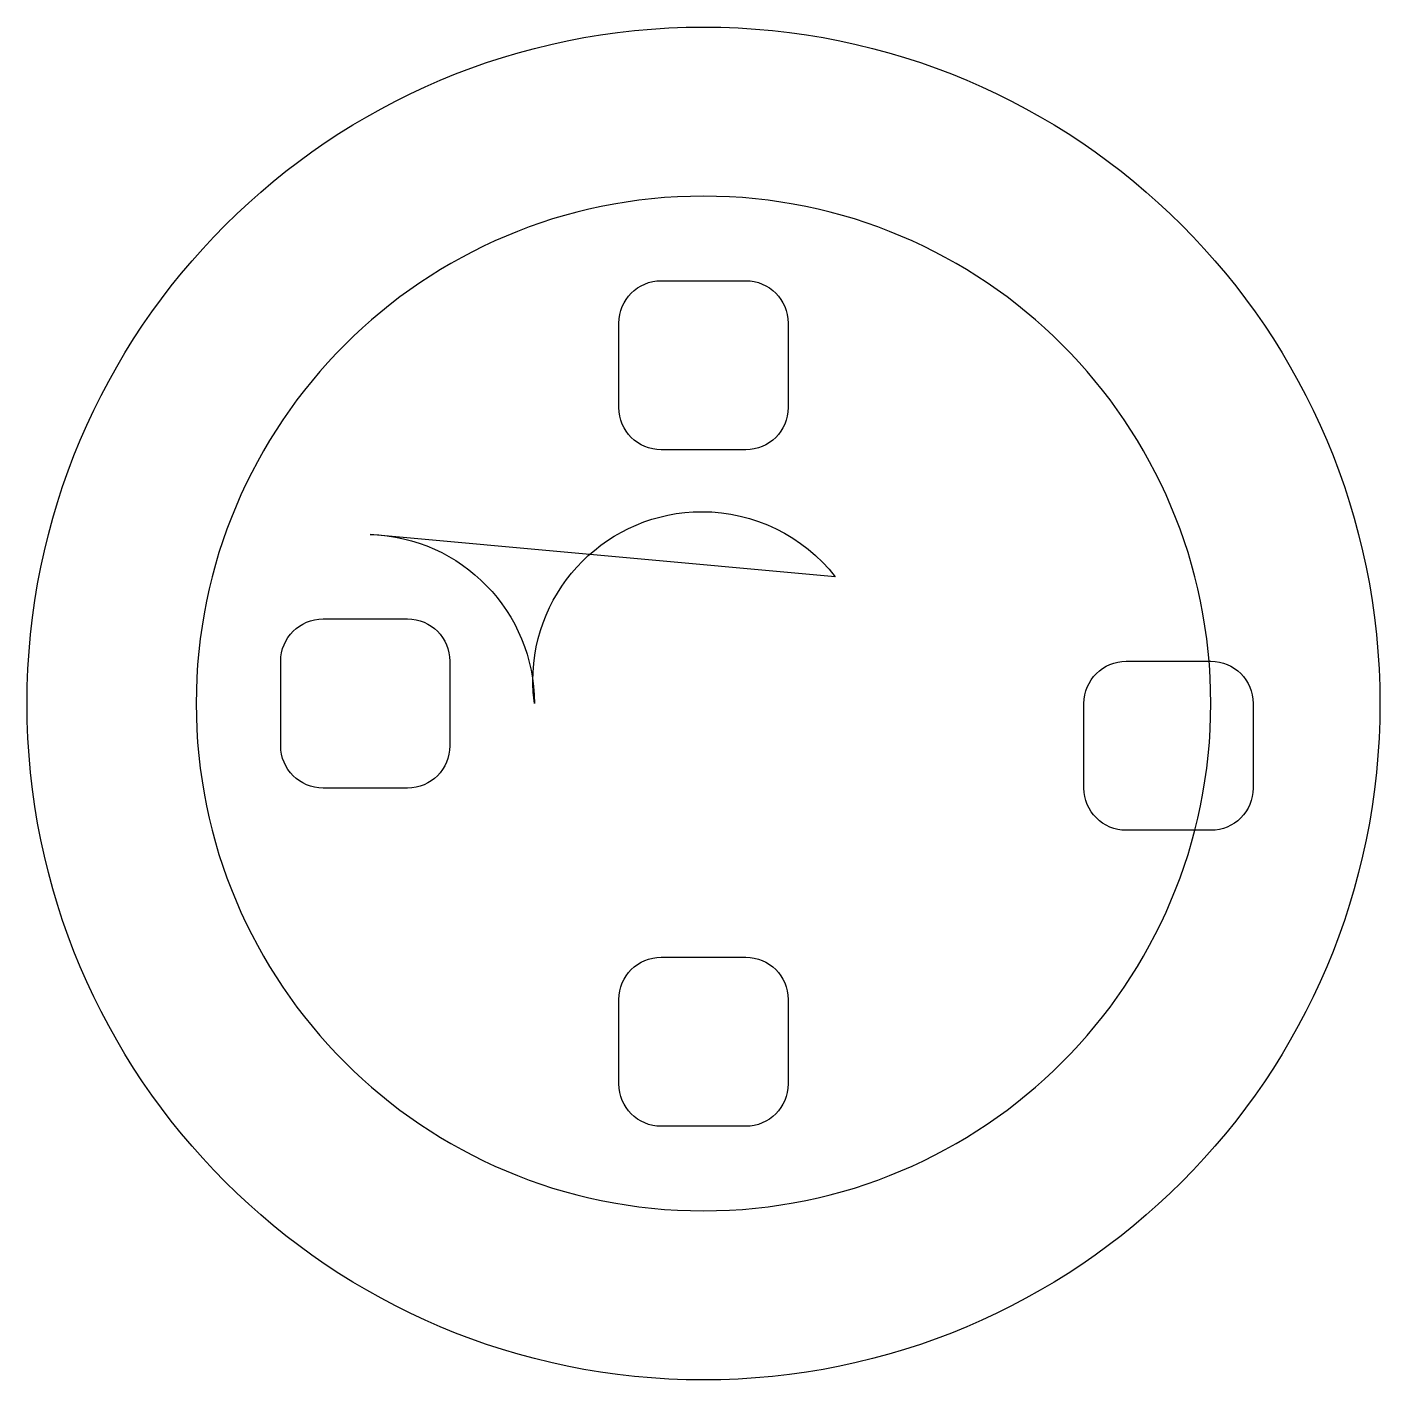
# Model space of a CAD drawing. Header units: centimetres. Extents: x -10.1 to 10.1, y -10.1 to 10.1.
import ezdxf

# ---------------------------------------------------------------- set-up
doc = ezdxf.new("R2010")
doc.units = ezdxf.units.CM
doc.header["$MEASUREMENT"] = 0
doc.layers.add('Layer 1', color=7, linetype='Continuous')

msp = doc.modelspace()

# ---------------------------------------------------------------- linework, layer by layer
at = {"layer": 'Layer 1'}
for points, knots in [([(0, 10.12031), (-5.58936, 10.12031), (-10.12031, 5.58936), (-10.12031, 0), (-10.12031, 0), (-10.12031, -5.58936), (-5.58936, -10.12031), (0, -10.12031), (0, -10.12031), (5.58936, -10.12031), (10.12031, -5.58936), (10.12031, 0), (10.12031, 0), (10.12031, 5.58936), (5.58936, 10.12031), (0, 10.12031)], [0, 0, 0, 0, 0.2, 0.2, 0.2, 0.2, 0.4, 0.4, 0.4, 0.4, 0.6, 0.6, 0.6, 0.6, 1, 1, 1, 1]), ([(0, 7.59023), (4.19192, 7.59023), (7.59023, 4.19191), (7.59023, 0), (7.59023, 0), (7.59023, -4.19191), (4.19191, -7.59023), (0, -7.59023), (0, -7.59023), (-4.19191, -7.59023), (-7.59023, -4.19192), (-7.59023, 0), (-7.59023, 0), (-7.59023, 4.19192), (-4.19192, 7.59023), (0, 7.59023)], [0, 0, 0, 0, 0.2, 0.2, 0.2, 0.2, 0.4, 0.4, 0.4, 0.4, 0.6, 0.6, 0.6, 0.6, 1, 1, 1, 1]), ([(-0.63252, 6.3252), (-0.98178, 6.3252), (-1.26503, 6.04195), (-1.26503, 5.69268), (-1.26503, 5.69268), (-1.26503, 5.69268), (-1.26503, 4.42764), (-1.26503, 4.42764), (-1.26503, 4.42764), (-1.26503, 4.07837), (-0.98178, 3.79512), (-0.63251, 3.79512), (-0.63251, 3.79512), (-0.63251, 3.79512), (0.63252, 3.79512), (0.63252, 3.79512), (0.63252, 3.79512), (0.98179, 3.79512), (1.26504, 4.07837), (1.26504, 4.42764), (1.26504, 4.42764), (1.26504, 4.42764), (1.26504, 5.69268), (1.26504, 5.69268), (1.26504, 5.69268), (1.26504, 6.04195), (0.98179, 6.3252), (0.63252, 6.3252), (0.63252, 6.3252), (0.63252, 6.3252), (-0.63252, 6.3252), (-0.63252, 6.3252)], [0, 0, 0, 0, 0.11111111, 0.11111111, 0.11111111, 0.11111111, 0.22222222, 0.22222222, 0.22222222, 0.22222222, 0.33333333, 0.33333333, 0.33333333, 0.33333333, 0.44444444, 0.44444444, 0.44444444, 0.44444444, 0.55555556, 0.55555556, 0.55555556, 0.55555556, 0.66666667, 0.66666667, 0.66666667, 0.66666667, 0.77777778, 0.77777778, 0.77777778, 0.77777778, 1, 1, 1, 1]), ([(1.97135, 1.89629), (1.49193, 2.51007), (0.75617, 2.8693), (-0.02283, 2.8693), (-0.02283, 2.8693), (-1.41992, 2.8693), (-2.55291, 1.73631), (-2.55291, 0.33922), (-2.55291, 0.33922), (-2.55291, 0.22586), (-2.54519, 0.11219), (-2.53005, 0.00006), (-2.53005, 0.00006), (-2.53007, 1.36848), (-3.61858, 2.48912), (-4.98633, 2.52896), (-4.98633, 2.52896), (-4.98633, 2.52896), (1.97135, 1.89629), (1.97135, 1.89629)], [0, 0, 0, 0, 0.16666667, 0.16666667, 0.16666667, 0.16666667, 0.33333333, 0.33333333, 0.33333333, 0.33333333, 0.5, 0.5, 0.5, 0.5, 0.66666667, 0.66666667, 0.66666667, 0.66666667, 1, 1, 1, 1]), ([(-5.69268, 1.26504), (-6.04194, 1.26504), (-6.32519, 0.98179), (-6.32519, 0.63252), (-6.32519, 0.63252), (-6.32519, 0.63252), (-6.32519, -0.63252), (-6.32519, -0.63252), (-6.32519, -0.63252), (-6.32519, -0.98178), (-6.04194, -1.26503), (-5.69267, -1.26503), (-5.69267, -1.26503), (-5.69267, -1.26503), (-4.42764, -1.26504), (-4.42764, -1.26504), (-4.42764, -1.26504), (-4.07836, -1.26503), (-3.79511, -0.98178), (-3.79511, -0.63251), (-3.79511, -0.63251), (-3.79511, -0.63251), (-3.79511, 0.63253), (-3.79511, 0.63253), (-3.79511, 0.63253), (-3.79511, 0.98179), (-4.07836, 1.26504), (-4.42763, 1.26504), (-4.42763, 1.26504), (-4.42763, 1.26504), (-5.69268, 1.26504), (-5.69268, 1.26504)], [0, 0, 0, 0, 0.11111111, 0.11111111, 0.11111111, 0.11111111, 0.22222222, 0.22222222, 0.22222222, 0.22222222, 0.33333333, 0.33333333, 0.33333333, 0.33333333, 0.44444444, 0.44444444, 0.44444444, 0.44444444, 0.55555556, 0.55555556, 0.55555556, 0.55555556, 0.66666667, 0.66666667, 0.66666667, 0.66666667, 0.77777778, 0.77777778, 0.77777778, 0.77777778, 1, 1, 1, 1]), ([(6.3252, 0.63252), (5.97593, 0.63252), (5.69268, 0.34927), (5.69268, 0), (5.69268, 0), (5.69268, 0), (5.69268, -1.26504), (5.69268, -1.26504), (5.69268, -1.26504), (5.69268, -1.6143), (5.97593, -1.89755), (6.3252, -1.89755), (6.3252, -1.89755), (6.3252, -1.89755), (7.59023, -1.89756), (7.59023, -1.89756), (7.59023, -1.89756), (7.9395, -1.89755), (8.22275, -1.6143), (8.22275, -1.26503), (8.22275, -1.26503), (8.22275, -1.26503), (8.22275, 0.00001), (8.22275, 0.00001), (8.22275, 0.00001), (8.22275, 0.34927), (7.9395, 0.63252), (7.59023, 0.63252), (7.59023, 0.63252), (7.59023, 0.63252), (6.3252, 0.63252), (6.3252, 0.63252)], [0, 0, 0, 0, 0.11111111, 0.11111111, 0.11111111, 0.11111111, 0.22222222, 0.22222222, 0.22222222, 0.22222222, 0.33333333, 0.33333333, 0.33333333, 0.33333333, 0.44444444, 0.44444444, 0.44444444, 0.44444444, 0.55555556, 0.55555556, 0.55555556, 0.55555556, 0.66666667, 0.66666667, 0.66666667, 0.66666667, 0.77777778, 0.77777778, 0.77777778, 0.77777778, 1, 1, 1, 1]), ([(-0.63252, -3.79512), (-0.98178, -3.79511), (-1.26503, -4.07836), (-1.26503, -4.42763), (-1.26503, -4.42763), (-1.26503, -4.42763), (-1.26503, -5.69267), (-1.26503, -5.69267), (-1.26503, -5.69267), (-1.26503, -6.04194), (-0.98178, -6.32519), (-0.63251, -6.32519), (-0.63251, -6.32519), (-0.63251, -6.32519), (0.63252, -6.3252), (0.63252, -6.3252), (0.63252, -6.3252), (0.98179, -6.32519), (1.26504, -6.04194), (1.26504, -5.69267), (1.26504, -5.69267), (1.26504, -5.69267), (1.26504, -4.42763), (1.26504, -4.42763), (1.26504, -4.42763), (1.26504, -4.07836), (0.98179, -3.79511), (0.63252, -3.79511), (0.63252, -3.79511), (0.63252, -3.79511), (-0.63252, -3.79512), (-0.63252, -3.79512)], [0, 0, 0, 0, 0.11111111, 0.11111111, 0.11111111, 0.11111111, 0.22222222, 0.22222222, 0.22222222, 0.22222222, 0.33333333, 0.33333333, 0.33333333, 0.33333333, 0.44444444, 0.44444444, 0.44444444, 0.44444444, 0.55555556, 0.55555556, 0.55555556, 0.55555556, 0.66666667, 0.66666667, 0.66666667, 0.66666667, 0.77777778, 0.77777778, 0.77777778, 0.77777778, 1, 1, 1, 1])]:
    msp.add_open_spline(points, degree=3, knots=knots, dxfattribs=at)

doc.saveas('drawing.dxf')
